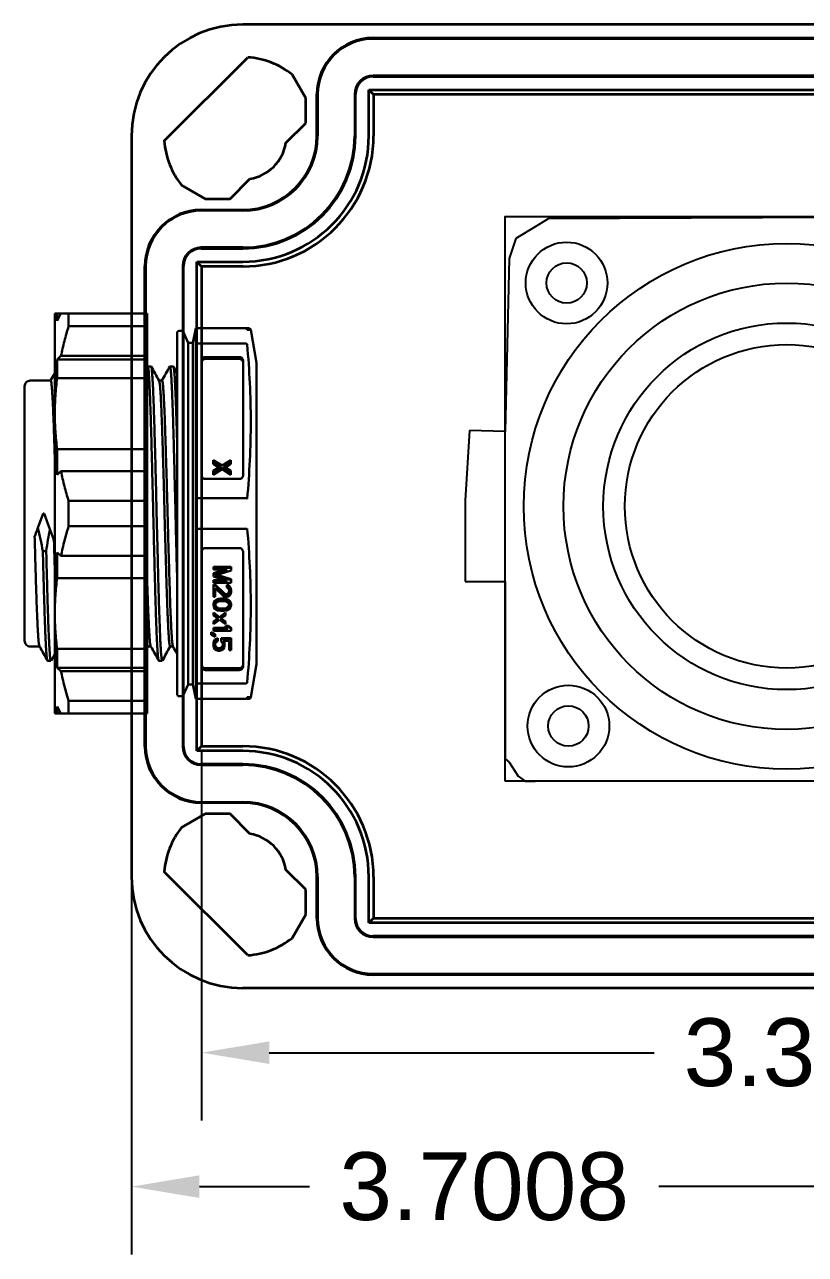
# Model space of a CAD drawing. Header units: inches. Extents: x 0.6 to 15.5, y 0.5 to 6.4.
# Drawn here: x 8.97 to 11.043, y 1.949 to 5.216 of the extents above; entities that cross this region are included whole.
import ezdxf

# ---------------------------------------------------------------- set-up
doc = ezdxf.new("R2010")
doc.units = ezdxf.units.IN
doc.header["$MEASUREMENT"] = 0
doc.layers.add('Enclosure', color=3, linetype='Continuous')
doc.layers.add('PARTS_TOP', color=111, linetype='Continuous')
doc.styles.get("Standard").update_dxf_attribs({"font": 'arial.ttf'})
doc.dimstyles.get("Standard").update_dxf_attribs({"dimtxt": 0.18, "dimasz": 0.18, "dimexe": 0.18, "dimexo": 0.0625, "dimgap": 0.09, "dimtad": 0, "dimtih": 1, "dimtoh": 1, "dimdec": 4, "dimzin": 0, "dimdsep": 46, "dimtxsty": 'Standard', "dimcen": 0.09, "dimadec": 0, "dimazin": 0, "dimtfac": 1, "dimtdec": 4, "dimtofl": 0, "dimtmove": 0, "dimatfit": 3, "dimfxl": 1, "dimtolj": 1, "dimtzin": 0, "dimarcsym": 0})

# ---------------------------------------------------------------- blocks, each defined once
blk = doc.blocks.new('Pi Cam')
for p, q in [((0.0154, 0.8541), (-0.1998, 0.8541)), ((-0.1998, 0.8541), (-0.1998, 0.7476)), ((0.2012, 0.8419), (0.0154, 0.8541)), ((0.1991, 0.7476), (0.2012, 0.8419)), ((-0.6799, 0.737), (-0.7169, 0.7133)), ((-0.6706, 0.7476), (-0.6799, 0.737)), ((-0.1998, 0.7476), (-0.6706, 0.7476)), ((0.6581, 0.7373), (0.1991, 0.7476)), ((0.7115, 0.7194), (0.6581, 0.7373)), ((0.7453, 0.6631), (0.7115, 0.7194)), ((-0.7169, 0.7133), (-0.7302, 0.6948)), ((-0.7302, 0.6948), (-0.7302, 0.6681)), ((-0.7302, 0.6681), (-0.7302, 0.6948)), ((0.7634, 0.633), (0.7453, 0.6631)), ((0.7698, -0.6029), (0.7634, 0.633)), ((-0.4075, -0.5636), (-0.4668, -0.6505)), ((0.409, -0.5626), (0.4706, -0.6545)), ((0.751, -0.6512), (0.7698, -0.6029)), ((-0.4668, -0.6505), (-0.4504, -0.7853)), ((0.7399, -0.679), (0.751, -0.6512)), ((0.4706, -0.6545), (0.454, -0.7524)), ((0.733, -0.6921), (0.7399, -0.679)), ((0.7032, -0.7257), (0.722, -0.7129)), ((0.722, -0.7129), (0.733, -0.6921)), ((0.4644, -0.7524), (0.4636, -0.7439)), ((0.4636, -0.7439), (0.6645, -0.7449)), ((0.6645, -0.7449), (0.6855, -0.7376)), ((0.6855, -0.7376), (0.7032, -0.7257)), ((0.454, -0.789), (0.454, -0.7524)), ((0.454, -0.7524), (0.4644, -0.7524)), ((-0.4504, -0.7853), (-0.3168, -0.8495)), ((0.3461, -0.8338), (0.4138, -0.8057)), ((0.4138, -0.8057), (0.454, -0.789)), ((0.2978, -0.867), (0.3461, -0.8338)), ((-0.3168, -0.8495), (-0.2727, -0.9225)), ((0.2757, -0.9073), (0.2978, -0.867)), ((0.2757, -1.1979), (0.2757, -0.9073)), ((-0.2727, -0.9225), (-0.2727, -1.1979)), ((-0.2727, -1.1979), (0.2757, -1.1979))]:
    blk.add_line(p, q)
blk.add_lwpolyline([(-0.7302, 0.7476), (0.7698, 0.7476), (0.7698, -0.7524), (-0.7302, -0.7524)], close=True)
for centre, radius in [((0, 0), 0.6982), ((-0.5836, 0.5796), 0.1085), ((0.5932, 0.5843), 0.1085), ((-0.5836, 0.5796), 0.0536), ((0.5932, 0.5843), 0.0536), ((0, 0), 0.5927), ((0, 0), 0.4869), ((0, 0), 0.4296), ((-0.5849, -0.5934), 0.1085), ((0.5899, -0.5959), 0.1085), ((-0.5849, -0.5934), 0.0536), ((0.5899, -0.5959), 0.0536)]:
    blk.add_circle(centre, radius)
blk = doc.blocks.new('UA-006 Vent Plug')
at = {"color": 7, "linetype": 'Continuous', "lineweight": 30}
for p, q in [((-0.325, 0.869), (-0.1168, 0.869)), ((-0.325, 0.869), (-0.325, 0.8355)), ((-0.1168, 0.8355), (-0.1168, 0.869)), ((-0.0966, 0.869), (-0.0864, 0.8503)), ((-0.096, 0.869), (-0.0864, 0.869)), ((-0.0864, 0.8503), (-0.0864, 0.869)), ((-0.08, 0.6035), (-0.08, 0.869)), ((-0.6005, 0.8259), (-0.616, 0.738)), ((-0.586, 0.83), (-0.455, 0.83)), ((-0.455, 0.83), (-0.455, 0.8301)), ((-0.4468, 0.7919), (-0.455, 0.83)), ((-0.455, 0.7895), (-0.455, 0.83)), ((-0.42, 0.823), (-0.4345, 0.7919)), ((-0.41, 0.823), (-0.42, 0.823)), ((-0.42, 0.823), (-0.42, 0.338)), ((-0.405, 0.338), (-0.405, 0.818)), ((-0.1168, 0.8355), (-0.325, 0.8355)), ((-0.325, 0.8355), (-0.325, 0.7567)), ((-0.455, 0.7895), (-0.586, 0.7895)), ((-0.455, 0.584), (-0.455, 0.7895)), ((-0.4345, 0.7919), (-0.4468, 0.7919)), ((-0.4468, 0.7919), (-0.4468, -0.1159)), ((-0.4345, 0.7919), (-0.4345, 0.338)), ((-0.57, 0.7537), (-0.48, 0.7537)), ((-0.325, 0.7567), (-0.0966, 0.7567)), ((-0.325, 0.7567), (-0.325, 0.7474)), ((-0.0864, 0.7474), (-0.0966, 0.7567)), ((-0.616, 0.738), (-0.616, 0.338)), ((-0.58, 0.4385), (-0.58, 0.7451)), ((-0.57, 0.7487), (-0.48, 0.7487)), ((-0.47, 0.7451), (-0.47, 0.4385)), ((-0.3563, 0.729), (-0.3654, 0.729)), ((-0.325, 0.7474), (-0.0864, 0.7474)), ((-0.325, 0.7474), (-0.325, 0.6976)), ((-0.0864, 0.6976), (-0.0864, 0.7474)), ((-0.0701, 0.7289), (-0.08, 0.7111)), ((-0.0608, 0.729), (-0.0699, 0.729)), ((-0.548, 0.7006), (-0.548, 0.6981)), ((-0.548, 0.7006), (-0.548, 0.6719)), ((-0.543, 0.7006), (-0.548, 0.7006)), ((-0.548, 0.6981), (-0.548, 0.6694)), ((-0.543, 0.6761), (-0.543, 0.7006)), ((-0.5301, 0.6939), (-0.5311, 0.6896)), ((-0.5311, 0.6896), (-0.5311, 0.6846)), ((-0.5311, 0.6896), (-0.5311, 0.6871)), ((-0.5311, 0.6871), (-0.5311, 0.6821)), ((-0.5271, 0.6981), (-0.5301, 0.6939)), ((-0.5231, 0.7006), (-0.5271, 0.6981)), ((-0.5261, 0.6896), (-0.5251, 0.693)), ((-0.5261, 0.6871), (-0.5251, 0.6905)), ((-0.5261, 0.6846), (-0.5261, 0.6896)), ((-0.5251, 0.693), (-0.5231, 0.6955)), ((-0.5251, 0.6905), (-0.5231, 0.693)), ((-0.5251, 0.693), (-0.5251, 0.6905)), ((-0.5181, 0.7023), (-0.5231, 0.7006)), ((-0.5231, 0.6955), (-0.5201, 0.6972)), ((-0.5231, 0.6955), (-0.5231, 0.693)), ((-0.5231, 0.693), (-0.5201, 0.6947)), ((-0.5201, 0.6972), (-0.5171, 0.6981)), ((-0.5201, 0.6972), (-0.5201, 0.6947)), ((-0.5201, 0.6947), (-0.5171, 0.6956)), ((-0.5141, 0.7023), (-0.5181, 0.7023)), ((-0.5171, 0.6981), (-0.5151, 0.6981)), ((-0.5171, 0.6981), (-0.5171, 0.6956)), ((-0.5171, 0.6956), (-0.5151, 0.6956)), ((-0.5151, 0.6981), (-0.5122, 0.6972)), ((-0.5151, 0.6981), (-0.5151, 0.6956)), ((-0.5151, 0.6956), (-0.5122, 0.6947)), ((-0.5092, 0.7006), (-0.5141, 0.7023)), ((-0.5122, 0.6972), (-0.5092, 0.6955)), ((-0.5122, 0.6972), (-0.5122, 0.6947)), ((-0.5122, 0.6947), (-0.5092, 0.693)), ((-0.5052, 0.6981), (-0.5092, 0.7006)), ((-0.5092, 0.6955), (-0.5072, 0.693)), ((-0.5092, 0.6955), (-0.5092, 0.693)), ((-0.5092, 0.693), (-0.5072, 0.6905)), ((-0.5072, 0.693), (-0.5062, 0.6896)), ((-0.5072, 0.693), (-0.5072, 0.6905)), ((-0.5072, 0.6905), (-0.5062, 0.6871)), ((-0.5062, 0.6896), (-0.5062, 0.6846)), ((-0.5022, 0.6938), (-0.5052, 0.6981)), ((-0.5012, 0.6896), (-0.5022, 0.6938)), ((-0.5012, 0.6846), (-0.5012, 0.6896)), ((-0.3864, 0.691), (-0.3942, 0.691)), ((-0.3272, 0.691), (-0.335, 0.691)), ((-0.325, 0.6955), (-0.3275, 0.691)), ((-0.0864, 0.6976), (-0.325, 0.6976)), ((-0.325, 0.6976), (-0.325, 0.5094)), ((-0.015, 0.691), (-0.0396, 0.691)), ((-0.548, 0.6719), (-0.548, 0.6694)), ((-0.548, 0.6719), (-0.5221, 0.6719)), ((-0.548, 0.6694), (-0.5221, 0.6694)), ((-0.5271, 0.6761), (-0.543, 0.6761)), ((-0.5311, 0.6846), (-0.5301, 0.6803)), ((-0.5311, 0.6846), (-0.5311, 0.6821)), ((-0.5311, 0.6821), (-0.5301, 0.6778)), ((-0.5301, 0.6803), (-0.5271, 0.6761)), ((-0.5301, 0.6803), (-0.5301, 0.6778)), ((-0.5301, 0.6778), (-0.5289, 0.6761)), ((-0.5251, 0.6812), (-0.5261, 0.6846)), ((-0.5221, 0.6778), (-0.5251, 0.6812)), ((-0.5221, 0.6719), (-0.5221, 0.6778)), ((-0.5221, 0.6719), (-0.5221, 0.6694)), ((-0.5092, 0.6787), (-0.5131, 0.677)), ((-0.5131, 0.677), (-0.5131, 0.6719)), ((-0.5131, 0.6719), (-0.5092, 0.6736)), ((-0.5131, 0.6719), (-0.5131, 0.6694)), ((-0.5131, 0.6694), (-0.5092, 0.6711)), ((-0.5072, 0.6812), (-0.5092, 0.6787)), ((-0.5092, 0.6736), (-0.5052, 0.6761)), ((-0.5092, 0.6711), (-0.5052, 0.6736)), ((-0.5092, 0.6736), (-0.5092, 0.6711)), ((-0.5062, 0.6846), (-0.5072, 0.6812)), ((-0.5062, 0.6651), (-0.5062, 0.6609)), ((-0.4952, 0.6601), (-0.5062, 0.6651)), ((-0.5062, 0.6609), (-0.4952, 0.6559)), ((-0.5062, 0.6609), (-0.5062, 0.6584)), ((-0.5062, 0.6584), (-0.4952, 0.6534)), ((-0.5052, 0.6761), (-0.5022, 0.6803)), ((-0.5052, 0.6736), (-0.5022, 0.6778)), ((-0.5052, 0.6761), (-0.5052, 0.6736)), ((-0.5022, 0.6803), (-0.5012, 0.6846)), ((-0.5022, 0.6778), (-0.5012, 0.6821)), ((-0.5022, 0.6803), (-0.5022, 0.6778)), ((-0.5012, 0.6846), (-0.5012, 0.6821)), ((-0.4952, 0.6559), (-0.4952, 0.6601)), ((-0.4952, 0.6559), (-0.4952, 0.6534)), ((0, 0.676), (0, 0.338)), ((-0.548, 0.6491), (-0.548, 0.644)), ((-0.5012, 0.6491), (-0.548, 0.6491)), ((-0.548, 0.644), (-0.541, 0.639)), ((-0.548, 0.644), (-0.548, 0.6415)), ((-0.548, 0.6415), (-0.541, 0.6365)), ((-0.541, 0.639), (-0.541, 0.6365)), ((-0.541, 0.639), (-0.5331, 0.639)), ((-0.541, 0.6365), (-0.5331, 0.6365)), ((-0.54, 0.644), (-0.5012, 0.644)), ((-0.5331, 0.639), (-0.54, 0.644)), ((-0.5366, 0.6415), (-0.5012, 0.6415)), ((-0.5331, 0.639), (-0.5331, 0.6365)), ((-0.5331, 0.6322), (-0.5331, 0.6271)), ((-0.5171, 0.6204), (-0.5331, 0.6322)), ((-0.5331, 0.6271), (-0.5201, 0.6179)), ((-0.5331, 0.6271), (-0.5331, 0.6246)), ((-0.5331, 0.6246), (-0.5219, 0.6166)), ((-0.5012, 0.6322), (-0.5171, 0.6204)), ((-0.5141, 0.6179), (-0.5012, 0.6271)), ((-0.5124, 0.6166), (-0.5012, 0.6246)), ((-0.5012, 0.644), (-0.5012, 0.6491)), ((-0.5012, 0.644), (-0.5012, 0.6415)), ((-0.5012, 0.6271), (-0.5012, 0.6322)), ((-0.5012, 0.6271), (-0.5012, 0.6246)), ((-0.544, 0.5908), (-0.547, 0.5866)), ((-0.541, 0.5934), (-0.544, 0.5908)), ((-0.54, 0.5883), (-0.542, 0.5858)), ((-0.537, 0.5951), (-0.541, 0.5934)), ((-0.5341, 0.5917), (-0.54, 0.5883)), ((-0.5341, 0.5892), (-0.54, 0.5858)), ((-0.54, 0.5883), (-0.54, 0.5858)), ((-0.5341, 0.5959), (-0.537, 0.5951)), ((-0.5291, 0.5967), (-0.5341, 0.5959)), ((-0.5281, 0.5925), (-0.5341, 0.5917)), ((-0.5341, 0.5917), (-0.5341, 0.5892)), ((-0.5281, 0.59), (-0.5341, 0.5892)), ((-0.5201, 0.6179), (-0.5331, 0.6086)), ((-0.5331, 0.6035), (-0.5171, 0.6153)), ((-0.5331, 0.601), (-0.5171, 0.6128)), ((-0.5331, 0.6086), (-0.5331, 0.6035)), ((-0.5331, 0.6035), (-0.5331, 0.601)), ((-0.5201, 0.5967), (-0.5291, 0.5967)), ((-0.5211, 0.5925), (-0.5281, 0.5925)), ((-0.5281, 0.5925), (-0.5281, 0.59)), ((-0.5211, 0.59), (-0.5281, 0.59)), ((-0.5151, 0.5917), (-0.5211, 0.5925)), ((-0.5211, 0.5925), (-0.5211, 0.59)), ((-0.5151, 0.5892), (-0.5211, 0.59)), ((-0.5151, 0.5959), (-0.5201, 0.5967)), ((-0.5171, 0.6153), (-0.5171, 0.6128)), ((-0.5171, 0.6153), (-0.5012, 0.6035)), ((-0.5171, 0.6128), (-0.5012, 0.601)), ((-0.5122, 0.5951), (-0.5151, 0.5959)), ((-0.5092, 0.5883), (-0.5151, 0.5917)), ((-0.5151, 0.5917), (-0.5151, 0.5892)), ((-0.5092, 0.5858), (-0.5151, 0.5892)), ((-0.5012, 0.6086), (-0.5141, 0.6179)), ((-0.5082, 0.5934), (-0.5122, 0.5951)), ((-0.5072, 0.5858), (-0.5092, 0.5883)), ((-0.5092, 0.5883), (-0.5092, 0.5858)), ((-0.5052, 0.5908), (-0.5082, 0.5934)), ((-0.5022, 0.5866), (-0.5052, 0.5908)), ((-0.5012, 0.6035), (-0.5012, 0.6086)), ((-0.5012, 0.6035), (-0.5012, 0.601)), ((-0.08, 0.0725), (-0.08, 0.6035)), ((-0.547, 0.5866), (-0.548, 0.5816)), ((-0.548, 0.5816), (-0.547, 0.5765)), ((-0.548, 0.5816), (-0.548, 0.5791)), ((-0.548, 0.5791), (-0.547, 0.574)), ((-0.547, 0.5765), (-0.544, 0.5723)), ((-0.547, 0.5765), (-0.547, 0.574)), ((-0.547, 0.574), (-0.544, 0.5698)), ((-0.545, 0.5554), (-0.547, 0.552)), ((-0.541, 0.5587), (-0.545, 0.5554)), ((-0.544, 0.5723), (-0.541, 0.5697)), ((-0.544, 0.5723), (-0.544, 0.5698)), ((-0.544, 0.5698), (-0.541, 0.5672)), ((-0.542, 0.5858), (-0.543, 0.5816)), ((-0.543, 0.5816), (-0.542, 0.5773)), ((-0.542, 0.5833), (-0.5427, 0.5803)), ((-0.54, 0.5858), (-0.542, 0.5833)), ((-0.542, 0.5858), (-0.542, 0.5833)), ((-0.542, 0.5773), (-0.54, 0.5748)), ((-0.541, 0.5697), (-0.537, 0.568)), ((-0.541, 0.5697), (-0.541, 0.5672)), ((-0.541, 0.5672), (-0.537, 0.5655)), ((-0.537, 0.5596), (-0.541, 0.5587)), ((-0.54, 0.5748), (-0.5341, 0.5714)), ((-0.537, 0.568), (-0.5341, 0.5672)), ((-0.537, 0.568), (-0.537, 0.5655)), ((-0.537, 0.5655), (-0.5341, 0.5647)), ((-0.5351, 0.5596), (-0.537, 0.5596)), ((-0.5311, 0.5587), (-0.5351, 0.5596)), ((-0.5341, 0.5714), (-0.5281, 0.5706)), ((-0.5341, 0.5672), (-0.5291, 0.5664)), ((-0.5341, 0.5672), (-0.5341, 0.5647)), ((-0.5341, 0.5647), (-0.5291, 0.5639)), ((-0.5281, 0.5571), (-0.5311, 0.5587)), ((-0.5291, 0.5664), (-0.5201, 0.5664)), ((-0.5291, 0.5664), (-0.5291, 0.5639)), ((-0.5291, 0.5639), (-0.5201, 0.5639)), ((-0.5281, 0.5706), (-0.5211, 0.5706)), ((-0.5062, 0.536), (-0.5281, 0.5571)), ((-0.5211, 0.5706), (-0.5151, 0.5714)), ((-0.5201, 0.5664), (-0.5151, 0.5672)), ((-0.5201, 0.5664), (-0.5201, 0.5639)), ((-0.5201, 0.5639), (-0.5151, 0.5647)), ((-0.5151, 0.5714), (-0.5092, 0.5748)), ((-0.5151, 0.5672), (-0.5122, 0.568)), ((-0.5151, 0.5672), (-0.5151, 0.5647)), ((-0.5151, 0.5647), (-0.5122, 0.5655)), ((-0.5122, 0.568), (-0.5082, 0.5697)), ((-0.5122, 0.568), (-0.5122, 0.5655)), ((-0.5122, 0.5655), (-0.5082, 0.5672)), ((-0.5072, 0.5833), (-0.5092, 0.5858)), ((-0.5092, 0.5748), (-0.5072, 0.5773)), ((-0.5082, 0.5697), (-0.5052, 0.5723)), ((-0.5082, 0.5672), (-0.5052, 0.5698)), ((-0.5082, 0.5697), (-0.5082, 0.5672)), ((-0.5062, 0.5816), (-0.5072, 0.5858)), ((-0.5072, 0.5858), (-0.5072, 0.5833)), ((-0.5065, 0.5803), (-0.5072, 0.5833)), ((-0.5072, 0.5773), (-0.5062, 0.5816)), ((-0.5062, 0.5596), (-0.5062, 0.536)), ((-0.5012, 0.5596), (-0.5062, 0.5596)), ((-0.5052, 0.5723), (-0.5022, 0.5765)), ((-0.5052, 0.5698), (-0.5022, 0.574)), ((-0.5052, 0.5723), (-0.5052, 0.5698)), ((-0.5012, 0.5816), (-0.5022, 0.5866)), ((-0.5022, 0.5765), (-0.5012, 0.5816)), ((-0.5022, 0.574), (-0.5012, 0.5791)), ((-0.5022, 0.5765), (-0.5022, 0.574)), ((-0.5012, 0.5816), (-0.5012, 0.5791)), ((-0.5012, 0.5292), (-0.5012, 0.5596)), ((-0.455, 0.379), (-0.455, 0.584)), ((-0.547, 0.552), (-0.548, 0.5469)), ((-0.548, 0.5469), (-0.548, 0.5436)), ((-0.548, 0.5436), (-0.547, 0.5376)), ((-0.548, 0.5436), (-0.548, 0.5411)), ((-0.548, 0.5411), (-0.547, 0.5351)), ((-0.547, 0.5376), (-0.545, 0.5343)), ((-0.547, 0.5376), (-0.547, 0.5351)), ((-0.547, 0.5351), (-0.545, 0.5318)), ((-0.545, 0.5343), (-0.541, 0.5309)), ((-0.545, 0.5343), (-0.545, 0.5318)), ((-0.545, 0.5318), (-0.541, 0.5284)), ((-0.543, 0.5461), (-0.542, 0.5503)), ((-0.543, 0.5436), (-0.542, 0.5478)), ((-0.543, 0.5427), (-0.543, 0.5461)), ((-0.543, 0.5461), (-0.543, 0.5436)), ((-0.543, 0.5427), (-0.543, 0.5436)), ((-0.542, 0.5385), (-0.543, 0.5427)), ((-0.542, 0.5503), (-0.54, 0.5528)), ((-0.542, 0.5478), (-0.54, 0.5503)), ((-0.542, 0.5503), (-0.542, 0.5478)), ((-0.54, 0.536), (-0.542, 0.5385)), ((-0.541, 0.5309), (-0.537, 0.53)), ((-0.541, 0.5309), (-0.541, 0.5284)), ((-0.541, 0.5284), (-0.537, 0.5275)), ((-0.54, 0.5528), (-0.537, 0.5545)), ((-0.54, 0.5528), (-0.54, 0.5503)), ((-0.54, 0.5503), (-0.537, 0.552)), ((-0.537, 0.5343), (-0.54, 0.536)), ((-0.537, 0.5545), (-0.5351, 0.5545)), ((-0.537, 0.5545), (-0.537, 0.552)), ((-0.537, 0.552), (-0.5351, 0.552)), ((-0.537, 0.53), (-0.537, 0.5343)), ((-0.537, 0.53), (-0.537, 0.5275)), ((-0.5351, 0.5545), (-0.5311, 0.5528)), ((-0.5351, 0.5545), (-0.5351, 0.552)), ((-0.5351, 0.552), (-0.5311, 0.5503)), ((-0.5311, 0.5528), (-0.5062, 0.5292)), ((-0.5311, 0.5528), (-0.5311, 0.5503)), ((-0.5311, 0.5503), (-0.5062, 0.5267)), ((-0.5062, 0.5292), (-0.5062, 0.5267)), ((-0.5062, 0.5292), (-0.5012, 0.5292)), ((-0.5062, 0.5267), (-0.5012, 0.5267)), ((-0.5012, 0.5292), (-0.5012, 0.5267)), ((-0.548, 0.5224), (-0.548, 0.5148)), ((-0.5012, 0.5224), (-0.548, 0.5224)), ((-0.548, 0.5148), (-0.5062, 0.5022)), ((-0.548, 0.5148), (-0.548, 0.5123)), ((-0.548, 0.5123), (-0.5103, 0.5009)), ((-0.5062, 0.5022), (-0.548, 0.4895)), ((-0.538, 0.5174), (-0.5012, 0.5174)), ((-0.5012, 0.5056), (-0.538, 0.5174)), ((-0.538, 0.487), (-0.5012, 0.4988)), ((-0.5303, 0.5149), (-0.5012, 0.5149)), ((-0.5303, 0.487), (-0.5012, 0.4963)), ((-0.5012, 0.5174), (-0.5012, 0.5224)), ((-0.5012, 0.5174), (-0.5012, 0.5149)), ((-0.5012, 0.4988), (-0.5012, 0.5056)), ((-0.5012, 0.4988), (-0.5012, 0.4963)), ((-0.325, 0.5094), (-0.0864, 0.5094)), ((-0.325, 0.5094), (-0.325, 0.4503)), ((-0.0864, 0.441), (-0.0864, 0.5094)), ((-0.548, 0.4895), (-0.548, 0.4819)), ((-0.548, 0.4819), (-0.548, 0.4794)), ((-0.548, 0.4819), (-0.5012, 0.4819)), ((-0.548, 0.4794), (-0.5012, 0.4794)), ((-0.5012, 0.487), (-0.538, 0.487)), ((-0.5012, 0.4819), (-0.5012, 0.487)), ((-0.5012, 0.4819), (-0.5012, 0.4794)), ((-0.48, 0.4299), (-0.57, 0.4299)), ((-0.0966, 0.4503), (-0.325, 0.4503)), ((-0.325, 0.4503), (-0.325, 0.3715)), ((-0.0864, 0.441), (-0.0966, 0.4503)), ((-0.0485, 0.4377), (-0.0575, 0.4377)), ((-0.455, 0.379), (-0.586, 0.379)), ((-0.455, 0.297), (-0.455, 0.379)), ((-0.325, 0.3715), (-0.1168, 0.3715)), ((-0.325, 0.3715), (-0.325, 0.3045)), ((-0.1168, 0.3045), (-0.1168, 0.3715)), ((-0.0672, 0.3793), (-0.0521, 0.338)), ((-0.049, 0.338), (-0.0352, 0.3758)), ((-0.616, 0.338), (-0.616, -0.062)), ((-0.4345, 0.338), (-0.4345, -0.1159)), ((-0.42, -0.147), (-0.42, 0.338)), ((-0.405, -0.142), (-0.405, 0.338)), ((-0.0521, 0.338), (-0.049, 0.338)), ((0, 0.338), (0, 0)), ((-0.455, 0.297), (-0.586, 0.297)), ((-0.455, 0.092), (-0.455, 0.297)), ((-0.1168, 0.3045), (-0.325, 0.3045)), ((-0.325, 0.3045), (-0.325, 0.2257)), ((-0.58, 0.2375), (-0.58, -0.0691)), ((-0.48, 0.2462), (-0.57, 0.2462)), ((-0.5249, 0.2204), (-0.5479, 0.2348)), ((-0.5479, 0.2348), (-0.5479, 0.2298)), ((-0.5249, 0.2154), (-0.5479, 0.2298)), ((-0.5479, 0.2298), (-0.5479, 0.2247)), ((-0.501, 0.2348), (-0.5249, 0.2204)), ((-0.501, 0.2298), (-0.5249, 0.2154)), ((-0.501, 0.2348), (-0.501, 0.2298)), ((-0.501, 0.2247), (-0.501, 0.2298)), ((-0.47, -0.0691), (-0.47, 0.2375)), ((-0.0864, 0.235), (-0.0966, 0.2257)), ((-0.0864, 0.1666), (-0.0864, 0.235)), ((-0.5479, 0.2247), (-0.5289, 0.2129)), ((-0.5329, 0.2154), (-0.5479, 0.206)), ((-0.5289, 0.2129), (-0.5479, 0.201)), ((-0.5479, 0.1959), (-0.5249, 0.2103)), ((-0.5479, 0.206), (-0.5479, 0.201)), ((-0.5479, 0.201), (-0.5479, 0.1959)), ((-0.5249, 0.2204), (-0.5249, 0.2154)), ((-0.5249, 0.2103), (-0.501, 0.1959)), ((-0.52, 0.2129), (-0.501, 0.2247)), ((-0.501, 0.201), (-0.52, 0.2129)), ((-0.501, 0.206), (-0.516, 0.2154)), ((-0.501, 0.201), (-0.501, 0.206)), ((-0.501, 0.1959), (-0.501, 0.201)), ((-0.325, 0.2257), (-0.0966, 0.2257)), ((-0.325, 0.2257), (-0.325, 0.1666)), ((-0.0864, 0.1666), (-0.325, 0.1666)), ((-0.325, 0.1666), (-0.325, -0.0216)), ((-0.455, -0.1135), (-0.455, 0.092)), ((-0.08, -0.193), (-0.08, 0.0725)), ((-0.3648, -0.015), (-0.3571, -0.015)), ((-0.325, -0.0216), (-0.0864, -0.0216)), ((-0.325, -0.0216), (-0.325, -0.0713)), ((-0.0864, -0.0713), (-0.0864, -0.0216)), ((-0.0693, -0.015), (-0.015, -0.015)), ((-0.616, -0.062), (-0.6005, -0.1499)), ((-0.405, -0.0351), (-0.3954, -0.0524)), ((-0.395, -0.053), (-0.3858, -0.053)), ((-0.3359, -0.053), (-0.3267, -0.053)), ((-0.3265, -0.0529), (-0.325, -0.0501)), ((-0.57, -0.0727), (-0.48, -0.0727)), ((-0.57, -0.0777), (-0.48, -0.0777)), ((-0.0864, -0.0713), (-0.325, -0.0713)), ((-0.325, -0.0713), (-0.325, -0.0807)), ((-0.325, -0.0807), (-0.0966, -0.0807)), ((-0.325, -0.0807), (-0.325, -0.1595)), ((-0.0966, -0.0807), (-0.0864, -0.0713)), ((-0.455, -0.1135), (-0.586, -0.1135)), ((-0.455, -0.154), (-0.455, -0.1135)), ((-0.455, -0.154), (-0.4468, -0.1159)), ((-0.4468, -0.1159), (-0.4345, -0.1159)), ((-0.4345, -0.1159), (-0.42, -0.147)), ((-0.455, -0.154), (-0.586, -0.154)), ((-0.455, -0.154), (-0.455, -0.154)), ((-0.42, -0.147), (-0.41, -0.147)), ((-0.325, -0.1595), (-0.1168, -0.1595)), ((-0.325, -0.1595), (-0.325, -0.193)), ((-0.1168, -0.193), (-0.1168, -0.1595)), ((-0.1168, -0.193), (-0.325, -0.193)), ((-0.0864, -0.1743), (-0.0966, -0.193)), ((-0.0864, -0.193), (-0.096, -0.193)), ((-0.0864, -0.193), (-0.0864, -0.1743))]:
    blk.add_line(p, q, dxfattribs=at)
for centre, radius, start, end in [((-0.41, 0.818), 0.005, 0, 90), ((-0.5706, 0.7444), 0.0094, 86.1887, 175.5981), ((-0.4794, 0.7444), 0.0094, 4.4019, 93.8113), ((-0.5706, 0.7394), 0.0094, 86.1887, 175.5981), ((-0.4794, 0.7394), 0.0094, 4.4019, 93.8113), ((-0.015, 0.676), 0.015, 360, 90), ((-0.5706, 0.4392), 0.0094, 184.4019, 273.8113), ((-0.4794, 0.4392), 0.0094, 266.1887, 355.5981), ((-0.5706, 0.2368), 0.0094, 86.1887, 175.5981), ((-0.4794, 0.2368), 0.0094, 4.4019, 93.8113), ((-0.015, 0), 0.015, 270, 0), ((-0.5706, -0.0634), 0.0094, 184.4019, 273.8113), ((-0.4794, -0.0634), 0.0094, 266.1887, 355.5981), ((-0.5706, -0.0684), 0.0094, 184.4019, 273.8113), ((-0.4794, -0.0684), 0.0094, 266.1887, 355.5981), ((-0.41, -0.142), 0.005, 270, 0)]:
    blk.add_arc(centre, radius, start, end, dxfattribs=at)
for points, knots in [([(-0.1168, 0.869), (-0.113, 0.869), (-0.1054, 0.869), (-0.0995, 0.869), (-0.0966, 0.869)], [0, 0, 0, 0, 0.499671, 1, 1, 1, 1]), ([(-0.0864, 0.869), (-0.0845, 0.869), (-0.0808, 0.869), (-0.0803, 0.869), (-0.08, 0.869)], [0, 0, 0, 0, 0.499179, 1, 1, 1, 1]), ([(-0.6005, 0.8259), (-0.6005, 0.8259), (-0.6009, 0.8259), (-0.5996, 0.8258), (-0.5966, 0.8258), (-0.5928, 0.8258), (-0.5909, 0.8258)], [0, 0, 0, 0, 0.001055, 0.333153, 0.66461, 1, 1, 1, 1]), ([(-0.5956, 0.83), (-0.5962, 0.83), (-0.5973, 0.8298), (-0.5989, 0.8289), (-0.6001, 0.8275), (-0.6004, 0.8263), (-0.6005, 0.8258)], [0, 0, 0, 0, 0.242035, 0.5, 0.757964, 1, 1, 1, 1]), ([(-0.5909, 0.8258), (-0.5908, 0.8263), (-0.5906, 0.8272), (-0.5897, 0.8284), (-0.5886, 0.8293), (-0.5873, 0.8299), (-0.5864, 0.83), (-0.5859, 0.83)], [0, 0, 0, 0, 0.2086676, 0.4128463, 0.6126742, 0.8083329, 1, 1, 1, 1]), ([(-0.0966, 0.7567), (-0.0995, 0.7699), (-0.1054, 0.7963), (-0.113, 0.8224), (-0.1168, 0.8355)], [0, 0, 0, 0, 0.499645, 1, 1, 1, 1]), ([(-0.5909, 0.7867), (-0.597, 0.7186), (-0.6005, 0.6504), (-0.6005, 0.5138), (-0.597, 0.4456), (-0.591, 0.3775)], [0, 0, 0, 0, 0.5, 0.5, 1, 1, 1, 1]), ([(-0.5909, 0.7867), (-0.5908, 0.787), (-0.5906, 0.7876), (-0.5899, 0.7883), (-0.5889, 0.7889), (-0.5879, 0.7892), (-0.5869, 0.7894), (-0.5863, 0.7895), (-0.586, 0.7895)], [0, 0, 0, 0, 0.194587, 0.385925, 0.566568, 0.730851, 0.875611, 1, 1, 1, 1]), ([(-0.3658, 0.7285), (-0.3693, 0.7222), (-0.3762, 0.7097), (-0.3831, 0.6972), (-0.3866, 0.691)], [0, 0, 0, 0, 0.502004, 1, 1, 1, 1]), ([(-0.3362, -0.0526), (-0.3362, -0.0526), (-0.3365, -0.0525), (-0.337, -0.05), (-0.3378, -0.0446), (-0.3385, -0.0363), (-0.3393, -0.0253), (-0.3401, -0.0117), (-0.3409, 0.0044), (-0.3418, 0.0227), (-0.3426, 0.0435), (-0.3433, 0.0664), (-0.3441, 0.0911), (-0.3449, 0.1174), (-0.3457, 0.1455), (-0.3465, 0.175), (-0.3473, 0.2056), (-0.3481, 0.2369), (-0.3489, 0.2693), (-0.3496, 0.3021), (-0.3504, 0.335), (-0.3512, 0.3678), (-0.352, 0.4008), (-0.3529, 0.4332), (-0.3537, 0.4648), (-0.3544, 0.4954), (-0.3552, 0.5252), (-0.356, 0.5535), (-0.3568, 0.5802), (-0.3576, 0.6048), (-0.3584, 0.6278), (-0.3592, 0.6488), (-0.36, 0.6678), (-0.3607, 0.6845), (-0.3615, 0.6986), (-0.3623, 0.7101), (-0.3631, 0.7191), (-0.364, 0.7252), (-0.3647, 0.7286), (-0.3651, 0.7287), (-0.3653, 0.7288)], [0, 0, 0, 0, 0.00105, 0.02797, 0.054795, 0.081808, 0.109113, 0.136815, 0.163662, 0.190698, 0.218026, 0.245752, 0.272598, 0.299633, 0.32696, 0.354685, 0.381528, 0.40856, 0.435884, 0.463605, 0.490445, 0.517474, 0.544793, 0.572509, 0.599345, 0.626369, 0.653683, 0.681394, 0.708126, 0.735044, 0.761866, 0.788924, 0.816176, 0.843873, 0.870721, 0.897757, 0.925085, 0.952811, 0.979657, 1, 1, 1, 1]), ([(-0.3563, 0.7287), (-0.3562, 0.7287), (-0.3558, 0.729), (-0.3552, 0.7264), (-0.3544, 0.721), (-0.3536, 0.7128), (-0.3528, 0.7019), (-0.352, 0.6886), (-0.3512, 0.6726), (-0.3504, 0.6542), (-0.3496, 0.6336), (-0.3488, 0.6111), (-0.348, 0.5864), (-0.3472, 0.56), (-0.3464, 0.5321), (-0.3457, 0.5032), (-0.3449, 0.4731), (-0.3441, 0.4419), (-0.3433, 0.4095), (-0.3425, 0.3768), (-0.3417, 0.3439), (-0.3409, 0.311), (-0.3401, 0.2781), (-0.3393, 0.2456), (-0.3385, 0.2139), (-0.3377, 0.1832), (-0.3369, 0.1533), (-0.3361, 0.1248), (-0.3354, 0.0979), (-0.3346, 0.0729), (-0.3338, 0.0494), (-0.333, 0.0281), (-0.3322, 0.0091), (-0.3314, -0.0075), (-0.3306, -0.0219), (-0.3298, -0.0336), (-0.329, -0.0426), (-0.3282, -0.0489), (-0.3275, -0.0525), (-0.327, -0.0527), (-0.3268, -0.0528)], [0, 0, 0, 0, 0.012719, 0.039381, 0.066331, 0.093672, 0.120144, 0.146851, 0.173747, 0.201084, 0.227552, 0.254254, 0.281145, 0.308477, 0.334843, 0.361393, 0.387855, 0.41455, 0.441436, 0.468762, 0.495241, 0.521905, 0.548858, 0.576203, 0.60268, 0.629344, 0.656296, 0.683639, 0.710114, 0.736775, 0.763724, 0.791065, 0.817536, 0.844194, 0.871138, 0.898474, 0.924941, 0.951594, 0.978533, 1, 1, 1, 1]), ([(-0.3347, 0.6904), (-0.3383, 0.6968), (-0.3454, 0.7097), (-0.3525, 0.7225), (-0.3561, 0.7289)], [0, 0, 0, 0, 0.49998, 1, 1, 1, 1]), ([(-0.0575, 0.4377), (-0.0577, 0.446), (-0.0581, 0.4627), (-0.0587, 0.4872), (-0.0594, 0.5111), (-0.06, 0.5343), (-0.0607, 0.5585), (-0.0614, 0.5831), (-0.0622, 0.6079), (-0.063, 0.6309), (-0.0638, 0.6518), (-0.0646, 0.6704), (-0.0654, 0.6865), (-0.0662, 0.7004), (-0.067, 0.7116), (-0.0678, 0.7201), (-0.0686, 0.7258), (-0.0692, 0.7288), (-0.0697, 0.7287), (-0.0698, 0.7287)], [0, 0, 0, 0, 0.050638, 0.101479, 0.152547, 0.203905, 0.255501, 0.318931, 0.382803, 0.447143, 0.512572, 0.575992, 0.639854, 0.704185, 0.769604, 0.833027, 0.896891, 0.961225, 1, 1, 1, 1]), ([(-0.0392, 0.6904), (-0.0428, 0.6968), (-0.0499, 0.7097), (-0.057, 0.7225), (-0.0606, 0.729)], [0, 0, 0, 0, 0.499982, 1, 1, 1, 1]), ([(-0.0485, 0.4377), (-0.0487, 0.446), (-0.0491, 0.4627), (-0.0497, 0.4872), (-0.0504, 0.5111), (-0.051, 0.5343), (-0.0517, 0.5585), (-0.0524, 0.5831), (-0.0532, 0.6079), (-0.054, 0.6309), (-0.0548, 0.6518), (-0.0556, 0.6704), (-0.0564, 0.6865), (-0.0572, 0.7004), (-0.058, 0.7116), (-0.0588, 0.7201), (-0.0596, 0.7257), (-0.0601, 0.7285), (-0.0604, 0.7285), (-0.0605, 0.7285)], [0, 0, 0, 0, 0.052209, 0.104641, 0.157308, 0.210244, 0.263424, 0.328821, 0.394674, 0.461009, 0.528467, 0.593857, 0.659703, 0.726021, 0.793468, 0.85886, 0.924708, 0.991029, 1, 1, 1, 1]), ([(-0.3938, 0.6904), (-0.3974, 0.6968), (-0.4011, 0.7035), (-0.4048, 0.7102), (-0.405, 0.7105)], [0, 0, 0, 0, 0.957659, 1, 1, 1, 1]), ([(-0.3939, 0.6903), (-0.3938, 0.6903), (-0.3935, 0.69), (-0.3929, 0.6869), (-0.3921, 0.6811), (-0.3913, 0.6728), (-0.3905, 0.662), (-0.3897, 0.6489), (-0.3889, 0.6337), (-0.3881, 0.6164), (-0.3873, 0.597), (-0.3865, 0.5758), (-0.3858, 0.5529), (-0.385, 0.5286), (-0.3842, 0.5028), (-0.3834, 0.4758), (-0.3826, 0.4479), (-0.3818, 0.4194), (-0.381, 0.39), (-0.3803, 0.3627), (-0.3796, 0.3373), (-0.379, 0.3139), (-0.3783, 0.2897), (-0.3777, 0.2656), (-0.377, 0.2402), (-0.3762, 0.2137), (-0.3754, 0.1864), (-0.3746, 0.16), (-0.3738, 0.1348), (-0.3731, 0.1112), (-0.3723, 0.0893), (-0.3715, 0.0689), (-0.3707, 0.0505), (-0.3699, 0.0342), (-0.3691, 0.0202), (-0.3683, 0.0082), (-0.3675, -0.0013), (-0.3667, -0.0085), (-0.3659, -0.013), (-0.3653, -0.0151), (-0.3649, -0.0148), (-0.3648, -0.0147)], [0, 0, 0, 0, 0.0078745, 0.0356439, 0.0625592, 0.089663, 0.1169843, 0.1447537, 0.171669, 0.1987728, 0.2260941, 0.2538635, 0.2807788, 0.3078826, 0.3352039, 0.3629733, 0.3898886, 0.4169924, 0.4443137, 0.4720831, 0.4921547, 0.5141913, 0.536438, 0.5587907, 0.5813594, 0.6082747, 0.6353785, 0.6626998, 0.6904692, 0.7173845, 0.7444884, 0.7718097, 0.7995791, 0.8264944, 0.8535982, 0.8809196, 0.908689, 0.93558, 0.9626591, 0.9900295, 1, 1, 1, 1]), ([(-0.3573, -0.0143), (-0.3574, -0.0141), (-0.3579, -0.0134), (-0.3585, -0.0097), (-0.3593, -0.0032), (-0.3601, 0.0058), (-0.3609, 0.0171), (-0.3617, 0.0307), (-0.3625, 0.0466), (-0.3633, 0.0645), (-0.3641, 0.0843), (-0.3648, 0.1058), (-0.3656, 0.1292), (-0.3664, 0.154), (-0.3672, 0.1801), (-0.368, 0.2071), (-0.3689, 0.2354), (-0.3697, 0.2667), (-0.3706, 0.301), (-0.3714, 0.334), (-0.3722, 0.363), (-0.3729, 0.388), (-0.3736, 0.4128), (-0.3743, 0.4372), (-0.375, 0.4611), (-0.3756, 0.4843), (-0.3763, 0.5069), (-0.377, 0.5298), (-0.3777, 0.5529), (-0.3785, 0.5756), (-0.3794, 0.5969), (-0.3802, 0.6163), (-0.3809, 0.6337), (-0.3817, 0.6488), (-0.3825, 0.662), (-0.3833, 0.6727), (-0.3841, 0.6811), (-0.3849, 0.687), (-0.3857, 0.6905), (-0.3862, 0.6907), (-0.3864, 0.6909)], [0, 0, 0, 0, 0.015151, 0.042226, 0.069592, 0.097357, 0.124244, 0.151318, 0.178684, 0.206449, 0.233239, 0.260411, 0.287778, 0.315544, 0.34243, 0.369504, 0.39687, 0.424635, 0.458242, 0.49222, 0.515076, 0.538047, 0.561151, 0.584373, 0.607229, 0.6302, 0.653303, 0.676525, 0.703411, 0.730486, 0.757851, 0.785615, 0.812503, 0.839578, 0.866945, 0.89471, 0.921597, 0.948671, 0.976037, 1, 1, 1, 1]), ([(-0.3348, 0.6905), (-0.3348, 0.6905), (-0.3346, 0.6904), (-0.3342, 0.6886), (-0.3335, 0.6853), (-0.3329, 0.6802), (-0.3323, 0.6732), (-0.3315, 0.664), (-0.3308, 0.6521), (-0.33, 0.6375), (-0.3292, 0.6205), (-0.3284, 0.6016), (-0.3276, 0.5808), (-0.3268, 0.5585), (-0.326, 0.5342), (-0.3254, 0.5147), (-0.3251, 0.503), (-0.325, 0.5004)], [0, 0, 0, 0, 0.008312, 0.069311, 0.13056, 0.196123, 0.261997, 0.330923, 0.410425, 0.490628, 0.571402, 0.653501, 0.733002, 0.813205, 0.893979, 0.976078, 1, 1, 1, 1]), ([(-0.325, 0.6804), (-0.3252, 0.6819), (-0.3256, 0.6859), (-0.3263, 0.6893), (-0.3268, 0.6912), (-0.3272, 0.6909), (-0.3272, 0.6908)], [0, 0, 0, 0, 0.220923, 0.574764, 0.917409, 1, 1, 1, 1]), ([(-0.08, 0.6035), (-0.0803, 0.6192), (-0.0808, 0.6506), (-0.0845, 0.6819), (-0.0864, 0.6976)], [0, 0, 0, 0, 0.499156, 1, 1, 1, 1]), ([(-0.0267, 0.3994), (-0.0269, 0.4073), (-0.0273, 0.4232), (-0.0279, 0.4465), (-0.0286, 0.4695), (-0.0293, 0.4934), (-0.03, 0.518), (-0.0308, 0.5428), (-0.0316, 0.5665), (-0.0324, 0.5884), (-0.0332, 0.6085), (-0.034, 0.6266), (-0.0348, 0.6429), (-0.0356, 0.6569), (-0.0364, 0.6686), (-0.0372, 0.6779), (-0.038, 0.6848), (-0.0387, 0.6892), (-0.0392, 0.6901), (-0.0394, 0.6905)], [0, 0, 0, 0, 0.050587, 0.101413, 0.152604, 0.204041, 0.265629, 0.327648, 0.390122, 0.453649, 0.515222, 0.577255, 0.63973, 0.703257, 0.764845, 0.826864, 0.889338, 0.952865, 1, 1, 1, 1]), ([(-0.0864, 0.5094), (-0.0845, 0.525), (-0.0808, 0.5563), (-0.0803, 0.5878), (-0.08, 0.6035)], [0, 0, 0, 0, 0.499179, 1, 1, 1, 1]), ([(-0.405, 0.5101), (-0.4047, 0.5022), (-0.4043, 0.4845), (-0.4035, 0.4557), (-0.4028, 0.424), (-0.4019, 0.3913), (-0.4012, 0.3584), (-0.4004, 0.3254), (-0.3996, 0.2927), (-0.3988, 0.2599), (-0.398, 0.2278), (-0.3972, 0.1965), (-0.3964, 0.1665), (-0.3956, 0.1373), (-0.3948, 0.1096), (-0.394, 0.0836), (-0.3932, 0.0596), (-0.3924, 0.0373), (-0.3916, 0.0172), (-0.3908, -0.0005), (-0.39, -0.0158), (-0.3892, -0.0287), (-0.3885, -0.039), (-0.3877, -0.0465), (-0.3869, -0.0511), (-0.3863, -0.0532), (-0.386, -0.0528), (-0.3859, -0.0527)], [0, 0, 0, 0, 0.033201, 0.074278, 0.115643, 0.157343, 0.199726, 0.240764, 0.282091, 0.323864, 0.366246, 0.407281, 0.448605, 0.490375, 0.532752, 0.573783, 0.615102, 0.656866, 0.699237, 0.740298, 0.781649, 0.82333, 0.865693, 0.906561, 0.947714, 0.988766, 1, 1, 1, 1]), ([(-0.078, 0.4092), (-0.0783, 0.4198), (-0.0789, 0.4411), (-0.0796, 0.4644), (-0.0799, 0.4768), (-0.08, 0.4792)], [0, 0, 0, 0, 0.443848, 0.891562, 1, 1, 1, 1]), ([(-0.1168, 0.3715), (-0.113, 0.3846), (-0.1054, 0.4107), (-0.0995, 0.4371), (-0.0966, 0.4503)], [0, 0, 0, 0, 0.499671, 1, 1, 1, 1]), ([(-0.591, 0.3775), (-0.5909, 0.3777), (-0.5906, 0.378), (-0.5898, 0.3783), (-0.5886, 0.3786), (-0.5874, 0.3788), (-0.5864, 0.3789), (-0.586, 0.379)], [0, 0, 0, 0, 0.208666, 0.412844, 0.612672, 0.808332, 1, 1, 1, 1]), ([(-0.591, 0.2985), (-0.597, 0.2304), (-0.6005, 0.1622), (-0.6005, 0.0256), (-0.597, -0.0426), (-0.5909, -0.1107)], [0, 0, 0, 0, 0.5, 0.5, 1, 1, 1, 1]), ([(-0.591, 0.2985), (-0.5909, 0.2983), (-0.5907, 0.2981), (-0.5899, 0.2977), (-0.589, 0.2974), (-0.588, 0.2972), (-0.587, 0.2971), (-0.5864, 0.297), (-0.5861, 0.297)], [0, 0, 0, 0, 0.194584, 0.385921, 0.566565, 0.730848, 0.87561, 1, 1, 1, 1]), ([(-0.0966, 0.2257), (-0.0995, 0.2389), (-0.1054, 0.2653), (-0.113, 0.2914), (-0.1168, 0.3045)], [0, 0, 0, 0, 0.499645, 1, 1, 1, 1]), ([(-0.08, 0.0725), (-0.0803, 0.0882), (-0.0808, 0.1196), (-0.0845, 0.1509), (-0.0864, 0.1666)], [0, 0, 0, 0, 0.499156, 1, 1, 1, 1]), ([(-0.0693, -0.0147), (-0.0695, -0.0147), (-0.0699, -0.0148), (-0.0706, -0.012), (-0.0714, -0.0067), (-0.0722, 0.0011), (-0.073, 0.0113), (-0.0738, 0.0239), (-0.0746, 0.0385), (-0.0754, 0.0555), (-0.0762, 0.0744), (-0.077, 0.0952), (-0.0778, 0.1176), (-0.0786, 0.1418), (-0.0793, 0.1656), (-0.0798, 0.1818), (-0.08, 0.189)], [0, 0, 0, 0, 0.0484872, 0.1218731, 0.1957734, 0.2702161, 0.3459137, 0.4192995, 0.4931998, 0.5676425, 0.64334, 0.7167258, 0.7906261, 0.8650687, 0.9407662, 1, 1, 1, 1]), ([(-0.3952, -0.0523), (-0.3953, -0.0521), (-0.3957, -0.0517), (-0.3964, -0.0479), (-0.3972, -0.0411), (-0.3981, -0.0315), (-0.3988, -0.0205), (-0.3994, -0.0085), (-0.4, 0.0039), (-0.4006, 0.0184), (-0.4013, 0.0349), (-0.402, 0.0544), (-0.4028, 0.0767), (-0.4036, 0.1021), (-0.4043, 0.127), (-0.4048, 0.1441), (-0.405, 0.1516)], [0, 0, 0, 0, 0.038766, 0.120892, 0.204214, 0.284594, 0.365532, 0.426026, 0.489502, 0.553253, 0.622791, 0.692687, 0.773415, 0.85471, 0.936884, 1, 1, 1, 1]), ([(-0.0864, -0.0216), (-0.0845, -0.006), (-0.0808, 0.0253), (-0.0803, 0.0568), (-0.08, 0.0725)], [0, 0, 0, 0, 0.499179, 1, 1, 1, 1]), ([(-0.3856, -0.0529), (-0.3821, -0.0465), (-0.3751, -0.0338), (-0.368, -0.0212), (-0.3646, -0.015)], [0, 0, 0, 0, 0.508463, 1, 1, 1, 1]), ([(-0.3575, -0.0143), (-0.3539, -0.0208), (-0.3467, -0.0337), (-0.3395, -0.0466), (-0.336, -0.053)], [0, 0, 0, 0, 0.49998, 1, 1, 1, 1]), ([(-0.08, -0.0346), (-0.0798, -0.0343), (-0.0762, -0.0278), (-0.0726, -0.0212), (-0.0691, -0.015)], [0, 0, 0, 0, 0.047252, 1, 1, 1, 1]), ([(-0.1168, -0.1595), (-0.113, -0.1464), (-0.1054, -0.1203), (-0.0995, -0.0939), (-0.0966, -0.0807)], [0, 0, 0, 0, 0.499671, 1, 1, 1, 1]), ([(-0.5859, -0.1135), (-0.5864, -0.1135), (-0.5873, -0.1135), (-0.5886, -0.1131), (-0.5897, -0.1125), (-0.5906, -0.1117), (-0.5908, -0.111), (-0.5909, -0.1107)], [0, 0, 0, 0, 0.191667, 0.387326, 0.587154, 0.791332, 1, 1, 1, 1]), ([(-0.5909, -0.1498), (-0.5928, -0.1498), (-0.5966, -0.1498), (-0.5996, -0.1498), (-0.6009, -0.1499), (-0.6005, -0.1499), (-0.6005, -0.1499)], [0, 0, 0, 0, 0.335247, 0.666873, 0.998969, 1, 1, 1, 1]), ([(-0.6005, -0.1498), (-0.6004, -0.1503), (-0.6001, -0.1515), (-0.5989, -0.1529), (-0.5973, -0.1538), (-0.5962, -0.1539), (-0.5956, -0.154)], [0, 0, 0, 0, 0.2420358, 0.5000003, 0.7579647, 1, 1, 1, 1]), ([(-0.5909, -0.1498), (-0.5908, -0.1502), (-0.5906, -0.1511), (-0.5899, -0.1522), (-0.5889, -0.1531), (-0.5879, -0.1536), (-0.5869, -0.1539), (-0.5863, -0.154), (-0.586, -0.154)], [0, 0, 0, 0, 0.194587, 0.385925, 0.566569, 0.730851, 0.875612, 1, 1, 1, 1]), ([(-0.0966, -0.193), (-0.0995, -0.193), (-0.1054, -0.193), (-0.113, -0.193), (-0.1168, -0.193)], [0, 0, 0, 0, 0.499645, 1, 1, 1, 1]), ([(-0.08, -0.193), (-0.0803, -0.193), (-0.0808, -0.193), (-0.0845, -0.193), (-0.0864, -0.193)], [0, 0, 0, 0, 0.499156, 1, 1, 1, 1])]:
    blk.add_open_spline(points, degree=3, knots=knots, dxfattribs=at)
for points in [[(-0.5859, 0.83), (-0.592, 0.83), (-0.5956, 0.83), (-0.5956, 0.83)], [(-0.0575, 0.4377), (-0.0603, 0.4178), (-0.0635, 0.3983), (-0.0672, 0.3793)], [(-0.0485, 0.4377), (-0.0446, 0.4166), (-0.0402, 0.3958), (-0.0352, 0.3758)], [(-0.0672, 0.3793), (-0.0709, 0.3895), (-0.0745, 0.3994), (-0.078, 0.4092)], [(-0.0266, 0.3994), (-0.0295, 0.3917), (-0.0323, 0.3839), (-0.0352, 0.3758)], [(-0.5956, -0.154), (-0.5956, -0.154), (-0.592, -0.154), (-0.5859, -0.154)]]:
    blk.add_open_spline(points, degree=3, dxfattribs=at)
blk = doc.blocks.new('*D38')
at = {"layer": 'Defpoints', "color": 0, "transparency": 16777216}
for p in [(9.2538, 3.1779), (12.9546, 3.1779), (12.9546, 2.1293)]:
    blk.add_point(p, dxfattribs=at)
at = {"layer": 'Enclosure', "color": 0, "lineweight": -2, "transparency": 16777216}
for p, q in [((9.2538, 3.1154), (9.2538, 1.9493)), ((12.9546, 3.1154), (12.9546, 1.9493)), ((9.4338, 2.1293), (9.7263, 2.1293)), ((12.7746, 2.1293), (10.6538, 2.1293))]:
    blk.add_line(p, q, dxfattribs=at)
at = {"layer": 'Enclosure', "color": 0, "transparency": 16777216}
for points in [[(9.4338, 2.1593), (9.4338, 2.0993), (9.2538, 2.1293)], [(12.7746, 2.1593), (12.7746, 2.0993), (12.9546, 2.1293)]]:
    blk.add_solid(points, dxfattribs=at)
at = {"layer": 'Enclosure', "color": 0, "transparency": 16777216, "insert": (10.1901, 2.1293), "char_height": 0.18, "attachment_point": 5}
blk.add_mtext('\\A1;3.7008', dxfattribs=at)
blk = doc.blocks.new('*D41')
at = {"layer": 'Defpoints', "color": 0, "transparency": 16777216}
for p in [(9.4396, 3.352), (12.7688, 3.352), (9.4396, 2.4851)]:
    blk.add_point(p, dxfattribs=at)
at = {"layer": 'Enclosure', "color": 0, "lineweight": -2, "transparency": 16777216}
for p, q in [((9.4396, 3.2895), (9.4396, 2.3051)), ((12.7688, 3.2895), (12.7688, 2.3051)), ((9.6196, 2.4851), (10.6415, 2.4851)), ((12.5888, 2.4851), (11.5668, 2.4851))]:
    blk.add_line(p, q, dxfattribs=at)
at = {"layer": 'Enclosure', "color": 0, "transparency": 16777216}
for points in [[(9.6196, 2.5151), (9.6196, 2.4551), (9.4396, 2.4851)], [(12.5888, 2.5151), (12.5888, 2.4551), (12.7688, 2.4851)]]:
    blk.add_solid(points, dxfattribs=at)
at = {"layer": 'Enclosure', "color": 0, "transparency": 16777216, "insert": (11.1042, 2.4851), "char_height": 0.18, "attachment_point": 5}
blk.add_mtext('\\A1;3.3292', dxfattribs=at)

msp = doc.modelspace()

# ---------------------------------------------------------------- linework, layer by layer
at = {"color": 7, "linetype": 'Continuous', "lineweight": 35}
for p, q in [((12.65931, 5.21581), (9.54907, 5.21581)), ((9.89553, 5.18038), (12.31285, 5.18038)), ((12.31285, 5.17838), (9.89553, 5.17838)), ((9.34084, 4.90718), (9.56243, 5.12877)), ((9.71638, 5.02048), (9.68011, 5.08292)), ((12.31285, 5.08002), (9.89553, 5.08002)), ((9.89553, 5.07802), (12.31285, 5.07802)), ((9.74592, 4.92054), (9.74592, 5.03077)), ((9.74792, 5.03077), (9.74792, 4.92054)), ((9.84629, 5.03077), (9.84629, 4.92054)), ((9.84829, 4.92054), (9.84829, 5.03077)), ((9.88372, 5.04258), (12.32466, 5.04258)), ((9.88372, 4.92054), (9.88372, 5.04258)), ((9.89626, 5.03004), (9.88372, 5.04258)), ((9.71638, 4.95422), (9.71638, 5.02048)), ((9.89626, 5.03004), (9.89626, 4.92054)), ((12.31212, 5.03004), (9.89626, 5.03004)), ((9.66364, 4.90148), (9.71638, 4.95422)), ((9.2538, 4.92054), (9.2538, 2.95203)), ((9.51539, 4.75322), (9.56813, 4.80597)), ((9.38669, 4.7895), (9.44913, 4.75322)), ((9.44913, 4.75322), (9.51539, 4.75322)), ((9.43884, 4.72369), (9.54907, 4.72369)), ((9.54907, 4.72169), (9.43884, 4.72169)), ((9.54907, 4.62332), (9.43884, 4.62332)), ((9.43884, 4.62132), (9.54907, 4.62132)), ((9.28923, 3.29849), (9.28923, 4.57408)), ((9.29123, 4.57408), (9.29123, 3.93628)), ((9.38959, 4.57408), (9.38959, 3.93628)), ((9.39159, 3.29849), (9.39159, 4.57408)), ((9.42703, 4.58589), (9.54907, 4.58589)), ((9.42703, 3.28668), (9.42703, 4.58589)), ((9.43957, 4.57335), (9.42703, 4.58589)), ((9.43957, 4.57335), (9.43957, 3.29922)), ((9.54907, 4.57335), (9.43957, 4.57335)), ((9.29123, 3.93628), (9.29123, 3.29849)), ((9.38959, 3.93628), (9.38959, 3.29849)), ((9.43957, 3.29922), (9.42703, 3.28668)), ((9.43957, 3.29922), (9.54907, 3.29922)), ((9.54907, 3.28668), (9.42703, 3.28668)), ((9.54907, 3.25124), (9.43884, 3.25124)), ((9.43884, 3.24924), (9.54907, 3.24924)), ((9.43884, 3.15088), (9.54907, 3.15088)), ((9.54907, 3.14888), (9.43884, 3.14888)), ((9.44913, 3.11934), (9.38669, 3.08306)), ((9.51539, 3.11934), (9.44913, 3.11934)), ((9.56813, 3.0666), (9.51539, 3.11934)), ((9.56243, 2.7438), (9.34084, 2.96538)), ((9.71638, 2.91835), (9.66364, 2.97109)), ((9.74592, 2.8418), (9.74592, 2.95203)), ((9.74792, 2.95203), (9.74792, 2.8418)), ((9.84629, 2.95203), (9.84629, 2.8418)), ((9.84829, 2.8418), (9.84829, 2.95203)), ((9.88372, 2.82998), (9.88372, 2.95203)), ((9.89626, 2.95203), (9.89626, 2.84253)), ((9.71638, 2.85209), (9.71638, 2.91835)), ((9.68011, 2.78964), (9.71638, 2.85209)), ((9.89626, 2.84253), (9.88372, 2.82998)), ((9.89626, 2.84253), (12.31212, 2.84253)), ((12.32466, 2.82998), (9.88372, 2.82998)), ((12.31285, 2.79455), (9.89553, 2.79455)), ((9.89553, 2.79255), (12.31285, 2.79255)), ((9.89553, 2.69419), (12.31285, 2.69419)), ((12.31285, 2.69219), (9.89553, 2.69219)), ((12.65931, 2.65676), (9.54907, 2.65676))]:
    msp.add_line(p, q, dxfattribs=at)
for centre, radius, start, end in [((9.54907, 4.92054), 0.29528, 90, 180), ((9.89553, 5.03077), 0.14961, 90, 180), ((9.89553, 5.03077), 0.14761, 90, 180), ((9.54907, 4.92054), 0.20866, 51.09958, 86.33123), ((9.89553, 5.03077), 0.04924, 90, 180), ((9.89553, 5.03077), 0.04724, 90, 180), ((9.54907, 4.92054), 0.20866, 183.66877, 218.90042), ((9.54907, 4.92054), 0.19685, 270, 0), ((9.54907, 4.92054), 0.33465, 270, 0), ((9.54907, 4.92054), 0.29921, 270, 0), ((9.54907, 4.92054), 0.34719, 270, 0), ((9.54907, 4.92054), 0.19885, 270, 0), ((9.54907, 4.92054), 0.29721, 270, 0), ((9.54907, 4.92054), 0.11614, 279.44516, 350.55484), ((9.43884, 4.57408), 0.14961, 90, 180), ((9.43884, 4.57408), 0.14761, 90, 180), ((9.43884, 4.57408), 0.04924, 90, 180), ((9.43884, 4.57408), 0.04724, 90, 180), ((9.54907, 2.95203), 0.34719, 0, 90), ((9.43884, 3.29849), 0.14961, 180, 270), ((9.43884, 3.29849), 0.14761, 180, 270), ((9.43884, 3.29849), 0.04924, 180, 270), ((9.43884, 3.29849), 0.04724, 180, 270), ((9.54907, 2.95203), 0.33465, 0, 90), ((9.54907, 2.95203), 0.29921, 0, 90), ((9.54907, 2.95203), 0.29721, 0, 90), ((9.54907, 2.95203), 0.19885, 0, 90), ((9.54907, 2.95203), 0.19685, 0, 90), ((9.54907, 2.95203), 0.20866, 141.09958, 176.33123), ((9.54907, 2.95203), 0.11614, 9.44516, 80.55484), ((9.54907, 2.95203), 0.29528, 180, 270), ((9.89553, 2.8418), 0.14961, 180, 270), ((9.89553, 2.8418), 0.14761, 180, 270), ((9.89553, 2.8418), 0.04924, 180, 270), ((9.89553, 2.8418), 0.04724, 180, 270), ((9.54907, 2.95203), 0.20866, 273.66877, 308.90042)]:
    msp.add_arc(centre, radius, start, end, dxfattribs=at)

# ---------------------------------------------------------------- block references
at = {"layer": 'Enclosure', "rotation": 180}
msp.add_blockref('UA-006 Vent Plug', (8.96987, 4.25505), dxfattribs=at)
at = {"layer": 'PARTS_TOP', "rotation": 89.99999999999999}
msp.add_blockref('Pi Cam', (10.99329, 3.93628), dxfattribs=at)

# ---------------------------------------------------------------- dimensions: what is measured, and where the dimension line sits
at = {"layer": 'Enclosure'}
dim = msp.add_linear_dim(base=(9.4395672, 2.4850924), p1=(12.7688168, 3.3519736), p2=(9.4395672, 3.3519736), dimstyle='Standard', dxfattribs=at)
dim.commit()
dim.dimension.update_dxf_attribs({"geometry": '*D41', "text_midpoint": (11.104192, 2.4850924)})
dim = msp.add_linear_dim(base=(12.95459, 2.12926), p1=(9.2538, 3.17795), p2=(12.95459, 3.17795), dimstyle='Standard', dxfattribs=at)
dim.commit()
dim.dimension.update_dxf_attribs({"geometry": '*D38', "text_midpoint": (10.19005, 2.12926), "dimtype": 160})

doc.saveas('drawing.dxf')
